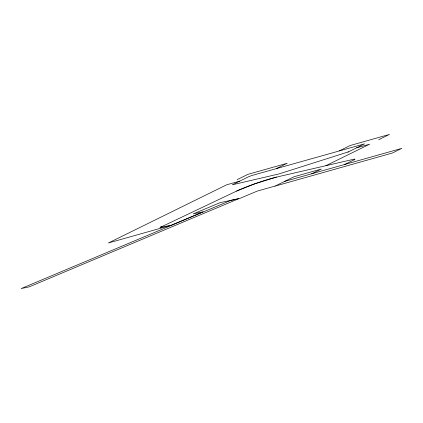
<?xml version="1.0" encoding="UTF-8"?>
<svg xmlns="http://www.w3.org/2000/svg" width="423" height="423" viewBox="0 0 423 423"><rect width="100%" height="100%" fill="white"/><g stroke="black" fill="none" stroke-linecap="round" stroke-linejoin="round"><path stroke-width="0.63" d="M344.565 164.536L353.771 160.01A7.27 0.635 -19.4 0 0 353.39 159.334L276.542 177.1L254.91 183.756L236.584 191.085L160.063 227.474L170.797 225.374L203.267 211.77L193.285 213.885L220.166 202.617L239.635 198.487L257.284 191.09L275.172 186.046M237.134 179.653L247.92 174.35L287.238 163.257L276.452 168.566M339.368 150.821L350.154 145.517L389.472 134.424L378.685 139.733M347.97 152.106L364.568 143.841L251.865 175.508L248.75 176.677L232.354 184.798L278.953 173.932L348.473 151.857M325.922 165.684L369.654 144.174L356.626 147.849M311.651 173.821L321.358 169.047L294.107 176.735L274.95 186.152L392.258 153.068L401.85 148.351L284.547 181.435M161.549 226.501L160.053 227.421L161.332 227.384M239.688 181.134L226.659 184.803L108.399 242.976L170.797 225.374M236.584 191.085A27.098 2.364 -19.4 0 1 250.95 185.184L262.001 181.319A27.098 2.364 -19.4 0 1 276.536 177.1M230.842 200.37L21.15 288.576L29.208 286.842L238.9 198.636L230.842 200.37"/></g></svg>
